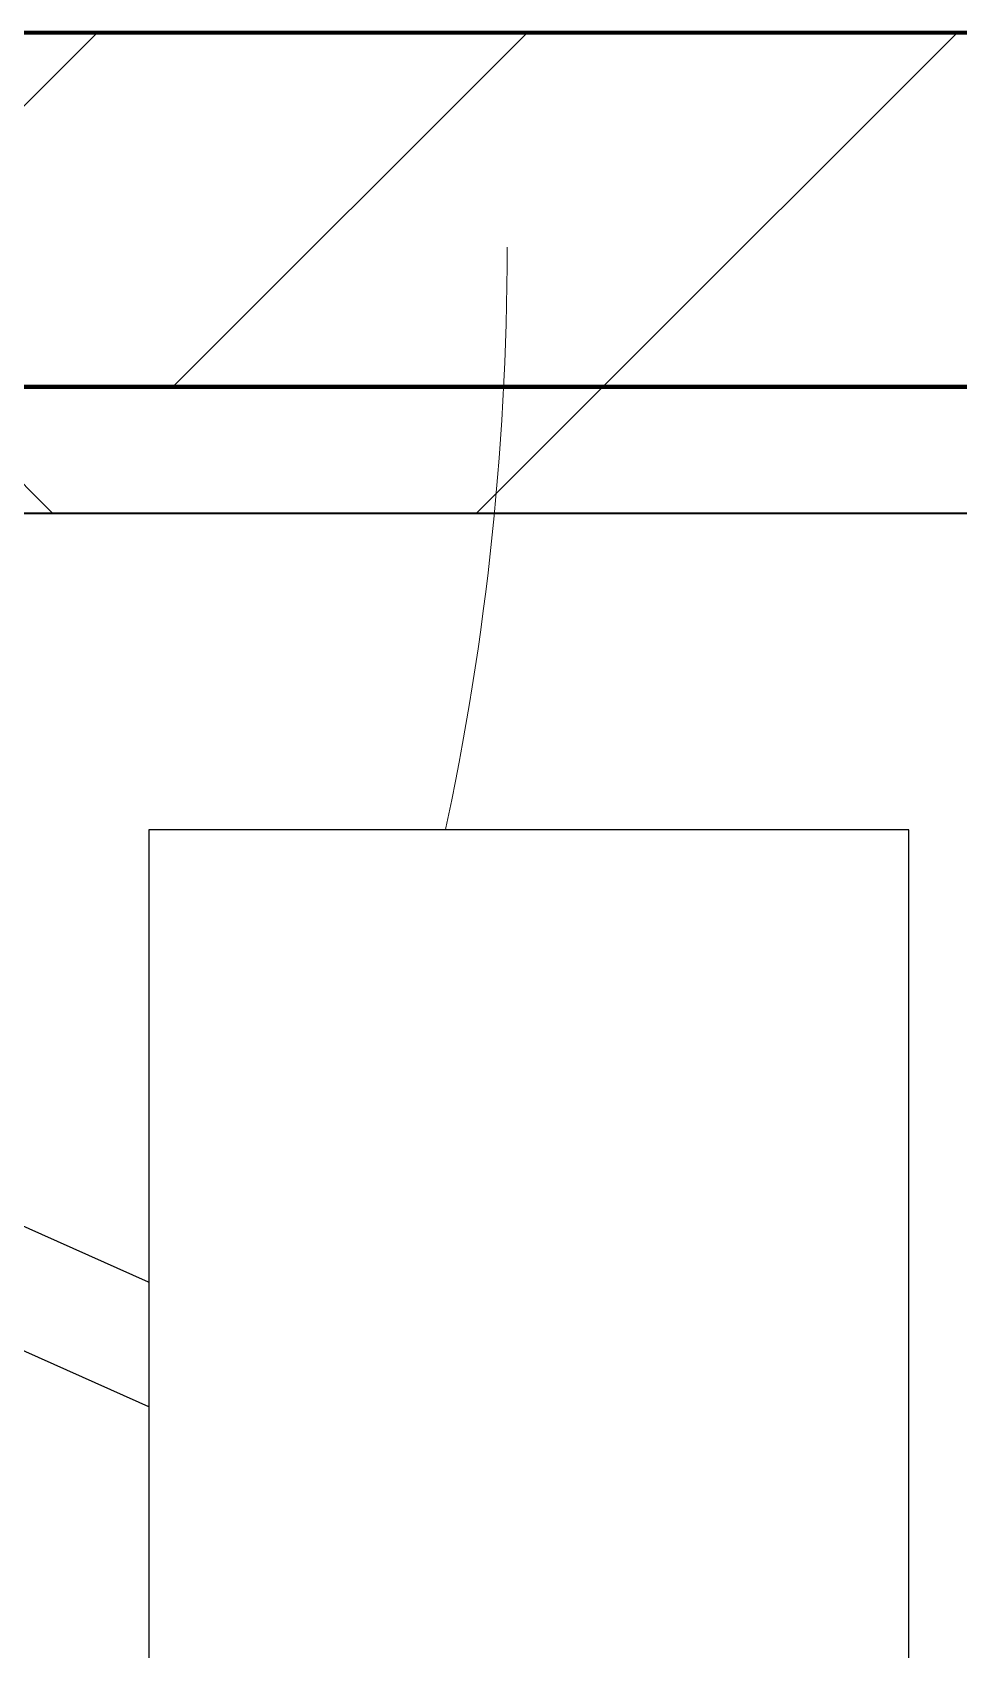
# Model space of a CAD drawing. Header units: millimetres. Extents: x -726012 to -647389, y -20772 to 18805.
# Drawn here: x -704370 to -704004, y 8120 to 8759 of the extents above; entities that cross this region are included whole.
import ezdxf
from ezdxf.xclip import XClip

# ---------------------------------------------------------------- set-up
doc = ezdxf.new("R2010")
doc.units = ezdxf.units.MM
doc.header["$XCLIPFRAME"] = 0
doc.layers.add('000 - WIPEOUT', color=250, linetype='Continuous')
doc.layers.add('A11_ALU.SOLID SHEET', color=2, linetype='Continuous')
for name, color, linetype, lineweight in [('A-DOOR-E', 2, 'Continuous', 25), ('A-DOOR-OPNG', 2, 'Continuous', 9), ('A-GLAZ-CURT', 2, 'Continuous', 9), ('A-WALL', 5, 'Continuous', 35), ('A-WALL-FNSH', 2, 'Continuous', 35), ('A-WALL-PATT', 1, 'Continuous', 35)]:
    doc.layers.add(name, color=color, linetype=linetype, lineweight=lineweight)

# ---------------------------------------------------------------- blocks, each defined once
blk = doc.blocks.new('DPA_AC-SG-PI - A1_1200x1300 mm-V1-4233-01 ENLARGED MULTI-PURPOSE LEVEL - REFLECTED CEILING PLAN - SHEET 4')
at = {"layer": 'A-DOOR-E'}
for p, q in [((-556.64, 29.95), (511.63, -447.34)), ((493.28, -488.42), (-575, -11.13)), ((511.63, -447.34), (493.28, -488.42))]:
    blk.add_line(p, q, dxfattribs=at)
at = {"layer": 'A-DOOR-OPNG'}
blk.add_arc((-500, -14.8), 1100, 334.74419, 0, dxfattribs=at)
blk = doc.blocks.new('PPLS-PP19_Custom Tile Pattern - Custom Tile Pattern-V135-4233-01 ENLARGED MULTI-PURPOSE LEVEL - REFLECTED CEILING PLAN - SHEET 4')
at = {"layer": 'A-GLAZ-CURT'}
for p, q in [((-300, 0), (300, 0)), ((300, 0), (-300, 0)), ((195.99, 0), (213.31, 0)), ((213.31, 0), (195.99, 0)), ((230.06, 0), (300, 0)), ((-300, -50), (300, -50)), ((300, -50), (-300, -50))]:
    blk.add_line(p, q, dxfattribs=at)
for points, knots in [([(-15.19, 0), (-13.07, 0), (7.48, 0), (42.82, 0), (88.72, 0), (120.63, 0), (138.28, 0), (138.53, 0)], [-461.142613, -461.142613, -461.142613, -461.142613, -429.606584, -390.253598, -346.313304, -291.370682, -290.5735, -290.5735, -290.5735, -290.5735]), ([(136.44, 0), (121.66, 0), (86.93, 0), (51.16, 0), (31.18, 0)], [-106.750556, -106.750556, -106.750556, -106.750556, -59.610984, 0, 0, 0, 0]), ([(39.27, 0), (41.84, 0), (50.98, 0), (71.92, 0), (100.57, 0), (116.36, 0), (128.63, 0), (128.95, 0)], [-127.807664, -127.807664, -127.807664, -127.807664, -118.513713, -97.899267, -63.759246, -39.050993, -35.895543, -35.895543, -35.895543, -35.895543]), ([(94.4, 0), (94.4, 0), (94.64, 0), (99.11, 0), (108.97, 0), (120.79, 0), (139.94, 0), (163.31, 0), (185.23, 0), (193.62, 0), (194.69, 0), (194.79, 0)], [-2348.345796, -2348.345796, -2348.345796, -2348.345796, -2310.419338, -2233.599744, -2052.234781, -1843.028543, -1530.39897, -1095.004608, -529.74427, -295.064701, -265.121568, -265.121568, -265.121568, -265.121568]), ([(129.02, 0), (129.02, 0), (124.41, 0), (122.35, 0), (115.96, 0), (110.57, 0), (107.1, 0)], [-35.386604, -35.386604, -35.386604, -35.386604, -31.430235, -22.807238, -15.488593, -4.259218, -4.259218, -4.259218, -4.259218]), ([(168.37, 0), (167.68, 0), (162.47, 0), (147.33, 0), (120.5, 0), (107.12, 0)], [-543.375029, -543.375029, -543.375029, -543.375029, -530.793311, -458.593899, -404.680772, -404.680772, -404.680772, -404.680772]), ([(107.12, 0), (113.45, 0), (126.46, 0), (132.42, 0), (134.6, 0)], [-224.9966, -224.9966, -224.9966, -224.9966, -194.761443, -152.241002, -152.241002, -152.241002, -152.241002]), ([(157.9, 0), (156.77, 0), (151.67, 0), (143.29, 0), (134.04, 0), (126.24, 0), (118.6, 0), (114.23, 0), (112.16, 0), (108.1, 0), (107.97, 0)], [-10292.955006, -10292.955006, -10292.955006, -10292.955006, -10098.273015, -9847.788484, -9677.714971, -9567.007022, -9453.21225, -9220.200448, -9012.77275, -9006.33563, -9006.33563, -9006.33563, -9006.33563]), ([(128.58, 0), (128.8, 0), (130.16, 0), (139.26, 0), (152.67, 0), (161.24, 0), (162.19, 0), (162.75, 0)], [-633.326174, -633.326174, -633.326174, -633.326174, -627.736123, -618.981161, -602.094757, -592.980799, -581.414464, -581.414464, -581.414464, -581.414464]), ([(137.1, 0), (136, 0), (133.64, 0), (129.87, 0), (129.11, 0)], [-670.405967, -670.405967, -670.405967, -670.405967, -651.020627, -640.742133, -640.742133, -640.742133, -640.742133]), ([(193.8, 0), (193.33, 0), (190.11, 0), (183.13, 0), (171, 0), (161.95, 0), (161.28, 0), (158.35, 0), (157.85, 0), (157.77, 0)], [-11665.349007, -11665.349007, -11665.349007, -11665.349007, -11565.880756, -11105.624034, -10839.086983, -10768.332124, -10666.779182, -10580.760289, -10550.278881, -10550.278881, -10550.278881, -10550.278881]), ([(300, 0), (286.53, 0), (254.22, 0), (207.11, 0), (177.41, 0), (159.34, 0), (158.33, 0), (158.3, 0)], [-285.253232, -285.253232, -285.253232, -285.253232, -244.693688, -187.987675, -143.776725, -129.632772, -123.352749, -123.352749, -123.352749, -123.352749]), ([(159.07, 0), (159.13, 0), (160.84, 0), (165.21, 0), (174.15, 0), (185.98, 0), (208.82, 0), (219.42, 0), (230.06, 0)], [-115.643202, -115.643202, -115.643202, -115.643202, -114.681583, -87.660824, -65.295536, -41.623857, -24.459831, 0, 0, 0, 0]), ([(162.75, 0), (165.4, 0), (170.91, 0), (172.61, 0), (172.61, 0)], [-111.264224, -111.264224, -111.264224, -111.264224, -56.742688, -19.085662, -19.085662, -19.085662, -19.085662]), ([(243.91, 0), (242.32, 0), (237.26, 0), (226.56, 0), (221.1, 0), (200.27, 0), (182.99, 0), (174.27, 0), (169.67, 0), (168.99, 0)], [-9529.76441, -9529.76441, -9529.76441, -9529.76441, -9406.094246, -9221.510254, -9016.44624, -8717.832359, -8253.978395, -8152.463617, -8069.855175, -8069.855175, -8069.855175, -8069.855175]), ([(215.22, 0), (214.62, 0), (210.55, 0), (203.98, 0), (187.54, 0), (175.3, 0), (169.49, 0)], [-203.825446, -203.825446, -203.825446, -203.825446, -198.527383, -184.406837, -162.427601, -142.916156, -142.916156, -142.916156, -142.916156]), ([(171.51, 0), (176.48, 0), (193.23, 0), (201.73, 0), (208.81, 0), (213.9, 0), (231.53, 0), (242.51, 0), (243.76, 0)], [-7971.819559, -7971.819559, -7971.819559, -7971.819559, -7784.112253, -7606.717214, -7289.299508, -7042.621073, -6582.165592, -6521.905893, -6521.905893, -6521.905893, -6521.905893]), ([(172.07, 0), (177.66, 0), (187.87, 0), (201.08, 0), (207.47, 0), (213.96, 0), (215.11, 0)], [-255.364076, -255.364076, -255.364076, -255.364076, -237.955587, -223.92608, -215.862851, -208.75215, -208.75215, -208.75215, -208.75215]), ([(300, 0), (288.22, 0), (262, 0), (230.43, 0), (219.94, 0), (219.02, 0)], [-12528.858583, -12528.858583, -12528.858583, -12528.858583, -11905.454923, -11162.864862, -10856.732305, -10856.732305, -10856.732305, -10856.732305]), ([(219.9, 0), (220.86, 0), (227.84, 0), (242.06, 0), (246.54, 0), (246.96, 0)], [-10670.940496, -10670.940496, -10670.940496, -10670.940496, -10511.382485, -9925.173265, -9834.877357, -9834.877357, -9834.877357, -9834.877357]), ([(243.91, 0), (253.3, 0), (267.66, 0), (281.71, 0), (291.71, 0), (296.52, 0), (297.86, 0), (298.09, 0)], [-6519.523061, -6519.523061, -6519.523061, -6519.523061, -6068.460911, -5766.029927, -5566.724884, -5280.360606, -5199.253518, -5199.253518, -5199.253518, -5199.253518]), ([(247.1, 0), (246.76, 0), (246.11, 0), (245.14, 0), (244.86, 0)], [-9649.085549, -9649.085549, -9649.085549, -9649.085549, -9581.591397, -9556.189644, -9556.189644, -9556.189644, -9556.189644]), ([(284.76, 0), (284.76, 0), (285.09, 0), (287.47, 0), (293.59, 0), (297.76, 0), (300, 0)], [-4110.630118, -4110.630118, -4110.630118, -4110.630118, -4053.389046, -3959.664717, -3862.421465, -3746.95702, -3746.95702, -3746.95702, -3746.95702]), ([(297.38, 0), (295.84, 0), (291.62, 0), (285.38, 0), (284.87, 0)], [-4803.172655, -4803.172655, -4803.172655, -4803.172655, -4358.271401, -4143.037883, -4143.037883, -4143.037883, -4143.037883])]:
    blk.add_open_spline(points, degree=3, knots=knots, dxfattribs=at)
for points in [[(168.74, 0), (168.74, 0), (169.81, 0), (171.51, 0)], [(195.11, 0), (194.91, 0), (194.44, 0), (193.8, 0)]]:
    blk.add_open_spline(points, degree=3, dxfattribs=at)
blk = doc.blocks.new('PPLS-PP19_Custom Tile Pattern - Custom Tile Pattern-V222-4233-01 ENLARGED MULTI-PURPOSE LEVEL - REFLECTED CEILING PLAN - SHEET 4')
at = {"layer": 'A-GLAZ-CURT'}
for p, q in [((-300, 0), (300, 0)), ((300, 0), (-300, 0)), ((-293.07, 0), (-275.75, 0)), ((-275.75, 0), (-293.07, 0)), ((-222.32, 0), (-220.73, 0)), ((-220.73, 0), (-222.32, 0)), ((-218.66, 0), (-205, 0)), ((-205, 0), (-218.66, 0)), ((-300, -50), (300, -50)), ((300, -50), (-300, -50))]:
    blk.add_line(p, q, dxfattribs=at)
at = {"layer": 'A-GLAZ-CURT', "flags": 128}
for points in [[(-300, 0), (-291.56, 0), (-283.3, 0), (-275.2, 0), (-267.26, 0), (-259.45, 0), (-251.77, 0), (-244.2, 0), (-236.74, 0), (-229.36, 0), (-222.06, 0), (-214.83, 0), (-207.71, 0), (-200.76, 0), (-194.02, 0), (-187.54, 0), (-181.38, 0), (-175.58, 0), (-170.25, 0), (-165.64, 0), (-162.01, 0), (-159.53, 0), (-157.46, 0), (-154.52, 0), (-149.42, 0), (-141.84, 0), (-132.81, 0), (-126.08, 0)], [(-151.26, 0), (-155.53, 0), (-160.27, 0), (-164.95, 0), (-169.65, 0), (-174.47, 0), (-179.49, 0), (-184.81, 0), (-190.44, 0), (-196.37, 0), (-202.58, 0), (-209.04, 0), (-215.73, 0), (-222.63, 0), (-229.72, 0), (-236.97, 0), (-244.39, 0), (-251.96, 0), (-259.67, 0), (-267.51, 0), (-275.48, 0), (-283.55, 0), (-291.73, 0), (-300, 0)], [(-125.17, 0), (-128.55, 0), (-134.16, 0), (-140.03, 0), (-145.5, 0), (-150.63, 0)]]:
    blk.add_lwpolyline(points, dxfattribs=at)
at = {"layer": 'A-GLAZ-CURT'}
for points, knots in [([(-300, 0), (-284.65, 0), (-256.19, 0), (-231.39, 0), (-220.39, 0)], [-5323.127839, -5323.127839, -5323.127839, -5323.127839, -4502.809032, -3770.548886, -3770.548886, -3770.548886, -3770.548886]), ([(-220.62, 0), (-239.79, 0), (-265.24, 0), (-294.48, 0), (-300, 0)], [-14989.627579, -14989.627579, -14989.627579, -14989.627579, -13729.592194, -13439.944408, -13439.944408, -13439.944408, -13439.944408]), ([(-151.05, 0), (-151.11, 0), (-153.07, 0), (-158.72, 0), (-174.02, 0), (-185.59, 0), (-209.77, 0), (-232.01, 0), (-255.22, 0), (-262.59, 0), (-264.9, 0), (-265.4, 0)], [-2485.095534, -2485.095534, -2485.095534, -2485.095534, -2477.344047, -2237.412286, -2029.680487, -1755.085331, -1400.429864, -858.079193, -543.655514, -208.940337, 0, 0, 0, 0]), ([(-258.6, 0), (-257.91, 0), (-254.26, 0), (-241.25, 0), (-228.41, 0), (-220.52, 0), (-219.58, 0)], [-5722.54675, -5722.54675, -5722.54675, -5722.54675, -5657.471696, -5413.335975, -5017.494783, -4963.550296, -4963.550296, -4963.550296, -4963.550296]), ([(-220.15, 0), (-221.05, 0), (-224.51, 0), (-231.26, 0), (-233.46, 0), (-234, 0)], [-1024.367943, -1024.367943, -1024.367943, -1024.367943, -978.033455, -846.069444, -682.911962, -682.911962, -682.911962, -682.911962]), ([(-233.49, 0), (-233.44, 0), (-232.38, 0), (-230.74, 0), (-225.3, 0), (-223.63, 0)], [-455.274641, -455.274641, -455.274641, -455.274641, -440.605512, -119.536984, 0, 0, 0, 0]), ([(-82.85, 0), (-96.46, 0), (-134.08, 0), (-185.78, 0), (-217.76, 0), (-219.57, 0)], [-18935.241197, -18935.241197, -18935.241197, -18935.241197, -17136.203329, -15131.813646, -15012.585742, -15012.585742, -15012.585742, -15012.585742]), ([(-133.82, 0), (-135.51, 0), (-137.8, 0), (-149.31, 0), (-162.01, 0), (-177.91, 0), (-198.39, 0), (-212.06, 0), (-219.57, 0)], [-2731.647847, -2731.647847, -2731.647847, -2731.647847, -2418.507304, -2308.929706, -2113.765672, -1763.376603, -1422.553702, -1034.271546, -1034.271546, -1034.271546, -1034.271546]), ([(-219.56, 0), (-203.81, 0), (-179.96, 0), (-158.98, 0), (-151.24, 0)], [-3752.194585, -3752.194585, -3752.194585, -3752.194585, -2700.551212, -2002.630736, -2002.630736, -2002.630736, -2002.630736]), ([(-219.1, 0), (-216.96, 0), (-211.88, 0), (-200.2, 0), (-185.8, 0), (-171.77, 0), (-158.7, 0), (-157.22, 0)], [-4954.41967, -4954.41967, -4954.41967, -4954.41967, -4832.723979, -4666.091899, -4349.945572, -4000.813434, -3840.635403, -3840.635403, -3840.635403, -3840.635403]), ([(-218.99, 0), (-215.7, 0), (-204.39, 0), (-188.58, 0), (-169.02, 0), (-157.93, 0), (-152.01, 0)], [-5362.123552, -5362.123552, -5362.123552, -5362.123552, -5161.076232, -4739.070012, -4465.409639, -4149.119819, -4149.119819, -4149.119819, -4149.119819]), ([(-151.24, 0), (-145.71, 0), (-136.64, 0), (-127.33, 0), (-124.19, 0), (-123.43, 0), (-123.28, 0)], [-4135.481115, -4135.481115, -4135.481115, -4135.481115, -3839.893365, -3647.167523, -3488.92562, -3439.852845, -3439.852845, -3439.852845, -3439.852845]), ([(-151.06, 0), (-150.06, 0), (-147.11, 0), (-143.57, 0), (-138.62, 0)], [-3456.571863, -3456.571863, -3456.571863, -3456.571863, -3371.022232, -3227.460399, -3227.460399, -3227.460399, -3227.460399]), ([(-151.03, 0), (-140.01, 0), (-124.96, 0), (-110.8, 0), (-99.5, 0), (-91.46, 0)], [-1996.172939, -1996.172939, -1996.172939, -1996.172939, -1002.059161, -460.363443, 0, 0, 0, 0]), ([(-118.78, 0), (-121.86, 0), (-126.28, 0), (-136.96, 0), (-147.46, 0), (-150.03, 0), (-150.57, 0)], [-5938.474035, -5938.474035, -5938.474035, -5938.474035, -5700.061948, -5508.838257, -5298.784692, -5196.16478, -5196.16478, -5196.16478, -5196.16478]), ([(-150.34, 0), (-150.07, 0), (-147.75, 0), (-142.6, 0), (-127.26, 0), (-107.3, 0), (-94.05, 0), (-85.05, 0), (-83.82, 0)], [-4948.728362, -4948.728362, -4948.728362, -4948.728362, -4883.323924, -4440.880425, -4054.690705, -3793.097032, -3402.597032, -3340.391645, -3340.391645, -3340.391645, -3340.391645]), ([(-137.88, 0), (-140.56, 0), (-147.2, 0), (-147.65, 0), (-150.23, 0)], [-3187.727384, -3187.727384, -3187.727384, -3187.727384, -2919.378265, -2523.617513, -2523.617513, -2523.617513, -2523.617513]), ([(-26.75, 0), (-27.82, 0), (-36.18, 0), (-53.55, 0), (-78.2, 0), (-110.94, 0), (-130.52, 0), (-147.74, 0), (-149.07, 0)], [-8718.362214, -8718.362214, -8718.362214, -8718.362214, -8532.293389, -8073.216054, -7508.296369, -7004.680444, -6449.282163, -6277.220794, -6277.220794, -6277.220794, -6277.220794]), ([(-148.23, 0), (-146.94, 0), (-140.15, 0), (-137.28, 0), (-133.93, 0), (-128.78, 0), (-126.5, 0)], [-6162.058746, -6162.058746, -6162.058746, -6162.058746, -6017.569127, -5560.701257, -5364.112219, -5231.017328, -5231.017328, -5231.017328, -5231.017328]), ([(-86.16, 0), (-91.37, 0), (-104.13, 0), (-122.65, 0), (-139.03, 0), (-146.11, 0), (-146.95, 0)], [-1681.3698, -1681.3698, -1681.3698, -1681.3698, -1374.161226, -945.742622, -741.901385, -489.130243, -489.130243, -489.130243, -489.130243]), ([(-146.69, 0), (-146.59, 0), (-145.49, 0), (-135.69, 0), (-128.29, 0), (-125.15, 0)], [-420.34245, -420.34245, -420.34245, -420.34245, -406.956646, -290.263673, 0, 0, 0, 0]), ([(-127.41, 0), (-131.63, 0), (-133.16, 0), (-134.09, 0), (-134.15, 0)], [-8540.990293, -8540.990293, -8540.990293, -8540.990293, -8266.114998, -8246.473386, -8246.473386, -8246.473386, -8246.473386]), ([(-134.15, 0), (-133.32, 0), (-130.31, 0), (-117.33, 0), (-92.04, 0), (-74.02, 0), (-62.74, 0), (-60.36, 0), (-59.97, 0)], [-7657.439573, -7657.439573, -7657.439573, -7657.439573, -7293.749979, -6839.55839, -6236.997189, -5713.340575, -5140.470607, -5006.787413, -5006.787413, -5006.787413, -5006.787413]), ([(-120.13, 0), (-120.14, 0), (-120.24, 0), (-121.3, 0), (-129.25, 0), (-133.82, 0)], [-2933.992132, -2933.992132, -2933.992132, -2933.992132, -2920.575025, -2840.280255, -2731.647847, -2731.647847, -2731.647847, -2731.647847]), ([(-113.43, 0), (-113.44, 0), (-113.96, 0), (-119.73, 0), (-125.43, 0), (-127.03, 0), (-127.41, 0)], [-328.499627, -328.499627, -328.499627, -328.499627, -282.672656, -98.539552, -24.539552, 0, 0, 0, 0]), ([(-126.5, 0), (-122.44, 0), (-108.71, 0), (-86.68, 0), (-63.44, 0), (-54.4, 0), (-48.53, 0), (-30.79, 0), (-22.93, 0), (-15.39, 0)], [-5231.017328, -5231.017328, -5231.017328, -5231.017328, -4994.692869, -4542.524482, -4008.285538, -3689.699207, -3546.54457, -3315.260113, -2864.387349, -2864.387349, -2864.387349, -2864.387349]), ([(-125.15, 0), (-124.93, 0), (-121.96, 0), (-113.01, 0), (-98.9, 0), (-90.18, 0), (-84.15, 0), (-83.89, 0)], [-3362.7396, -3362.7396, -3362.7396, -3362.7396, -3342.215224, -3074.362186, -2902.289527, -2605.247022, -2592.111775, -2592.111775, -2592.111775, -2592.111775]), ([(-122.08, 0), (-122.01, 0), (-121.69, 0), (-121.2, 0), (-120.88, 0)], [-3136.336417, -3136.336417, -3136.336417, -3136.336417, -3110.304437, -3035.164275, -3035.164275, -3035.164275, -3035.164275]), ([(-36.33, 0), (-36.43, 0), (-37.27, 0), (-45.02, 0), (-46.13, 0), (-60.59, 0), (-81.23, 0), (-99.51, 0), (-114.02, 0), (-117.28, 0), (-118.78, 0)], [-1855.773136, -1855.773136, -1855.773136, -1855.773136, -1810.870157, -1672.078046, -1405.135169, -1060.00838, -740.068933, -229.489605, -116.330425, 0, 0, 0, 0]), ([(-117.74, 0), (-117.19, 0), (-114.78, 0), (-113.43, 0), (-113.43, 0)], [-821.249067, -821.249067, -821.249067, -821.249067, -394.672656, -330.879064, -330.879064, -330.879064, -330.879064]), ([(-36.62, 0), (-36.62, 0), (-40.35, 0), (-44.32, 0), (-58.97, 0), (-85.2, 0), (-107.61, 0), (-116.56, 0), (-117.56, 0)], [-4069.478503, -4069.478503, -4069.478503, -4069.478503, -3858.647035, -3538.256648, -2842.901703, -2193.204658, -1433.981041, -985.49888, -985.49888, -985.49888, -985.49888]), ([(-115.82, 0), (-114.96, 0), (-110.41, 0), (-97.85, 0), (-87.68, 0), (-83.37, 0)], [-5724.064692, -5724.064692, -5724.064692, -5724.064692, -5430.283136, -5103.229623, -4871.544419, -4871.544419, -4871.544419, -4871.544419]), ([(9.32, 0), (9.08, 0), (7.65, 0), (2.57, 0), (-12.23, 0), (-25.64, 0), (-40, 0), (-56.24, 0), (-75.59, 0), (-94, 0), (-112.01, 0), (-114.94, 0), (-115.63, 0)], [-2922.926651, -2922.926651, -2922.926651, -2922.926651, -2882.788014, -2720.818881, -2518.50168, -2125.455881, -1792.521578, -1466.981642, -1208.454564, -789.402658, -501.969187, -243.577221, -243.577221, -243.577221, -243.577221])]:
    blk.add_open_spline(points, degree=3, knots=knots, dxfattribs=at)
blk.add_open_spline([(-223.63, 0), (-222.39, 0), (-221.04, 0), (-219.61, 0)], degree=3, dxfattribs=at)
blk = doc.blocks.new('*U892')
at = {"layer": 'A-GLAZ-CURT', "rotation": 180}
for name, p in [('PPLS-PP19_Custom Tile Pattern - Custom Tile Pattern-V222-4233-01 ENLARGED MULTI-PURPOSE LEVEL - REFLECTED CEILING PLAN - SHEET 4', (-28200, 16110.41)), ('PPLS-PP19_Custom Tile Pattern - Custom Tile Pattern-V135-4233-01 ENLARGED MULTI-PURPOSE LEVEL - REFLECTED CEILING PLAN - SHEET 4', (-27600, 16110.41))]:
    blk.add_blockref(name, p, dxfattribs=at)
blk = doc.blocks.new('*U1262')
at = {"color": 3}
blk.add_wipeout([(-275, 21950), (275, 21950), (275, 21650), (-275, 21650)], dxfattribs=at).dxf.layer = '000 - WIPEOUT'
at = {"layer": 'A11_ALU.SOLID SHEET', "color": 0, "linetype": 'ByBlock'}
blk.add_lwpolyline([(-275, 21650), (275, 21650), (275, 21950), (-275, 21950)], close=True, dxfattribs=at)
blk = doc.blocks.new('*U1309')
blk.add_lwpolyline([(21173.36, -580), (28210, -580), (28210, -6849.96), (45954.15, -6849.96), (45954.15, 600), (82995.06, 600), (83086.47, 650), (90052, 650), (90392, 990), (103159.16, 990), (103159.16, 4990), (21173.36, 4990), (21173.36, 3485.45), (21203.36, 3485.45), (21203.36, 925.54), (21173.36, 925.54), (21173.36, -580)])
at = {"layer": 'A11_ALU.SOLID SHEET', "color": 0, "linetype": 'ByBlock', "rotation": 90}
blk.add_blockref('*U1262', (62308.5, 4590), dxfattribs=at)

msp = doc.modelspace()

# ---------------------------------------------------------------- hatches: boundary and pattern name
at = {"layer": 'A-WALL-PATT', "lineweight": 9}
h = msp.add_hatch(dxfattribs=at)
h.set_pattern_fill('FP_2', color=256, style=0, pattern_type=2)
h.set_pattern_definition([(45, (0, 0), (-84.852814, 84.852814), [])])
h.paths.add_polyline_path([(-653287.78, 8619.02), (-652194.48, 8619.02), (-652194.48, 8759.02), (-722165.55, 8759.02), (-722165.55, 8619.02), (-719625.62, 8619.02), (-719676.02, 8641.53), (-719679.79, 8639.36), (-719684.96, 8639.36), (-719691.03, 8644.02), (-719692.03, 8648.69), (-719757.37, 8677.88), (-719739.02, 8718.97), (-719515.31, 8619.02), (-716025.62, 8619.02), (-716076.02, 8641.53), (-716079.79, 8639.36), (-716084.96, 8639.36), (-716091.03, 8644.02), (-716092.03, 8648.69), (-716157.37, 8677.88), (-716139.02, 8718.97), (-715915.31, 8619.02), (-712425.62, 8619.02), (-712476.02, 8641.53), (-712479.79, 8639.36), (-712484.96, 8639.36), (-712491.03, 8644.02), (-712492.03, 8648.69), (-712557.37, 8677.88), (-712539.02, 8718.97), (-712315.31, 8619.02), (-708825.62, 8619.02), (-708876.02, 8641.53), (-708879.79, 8639.36), (-708884.96, 8639.36), (-708891.03, 8644.02), (-708892.03, 8648.69), (-708957.37, 8677.88), (-708939.02, 8718.97), (-708715.31, 8619.02), (-705225.62, 8619.02), (-705276.02, 8641.53), (-705279.79, 8639.36), (-705284.96, 8639.36), (-705291.03, 8644.02), (-705292.03, 8648.69), (-705357.37, 8677.88), (-705339.02, 8718.97), (-705115.31, 8619.02), (-701625.62, 8619.02), (-701676.02, 8641.53), (-701679.79, 8639.36), (-701684.96, 8639.36), (-701691.03, 8644.02), (-701692.03, 8648.69), (-701757.37, 8677.88), (-701739.02, 8718.97), (-701515.31, 8619.02), (-698025.62, 8619.02), (-698076.02, 8641.53), (-698079.79, 8639.36), (-698084.96, 8639.36), (-698091.03, 8644.02), (-698092.03, 8648.69), (-698157.37, 8677.88), (-698139.02, 8718.97), (-697915.31, 8619.02), (-694425.62, 8619.02), (-694476.02, 8641.53), (-694479.79, 8639.36), (-694484.96, 8639.36), (-694491.03, 8644.02), (-694492.03, 8648.69), (-694557.37, 8677.88), (-694539.02, 8718.97), (-694315.31, 8619.02), (-690825.62, 8619.02), (-690876.02, 8641.53), (-690879.79, 8639.36), (-690884.96, 8639.36), (-690891.03, 8644.02), (-690892.03, 8648.69), (-690957.37, 8677.88), (-690939.02, 8718.97), (-690715.31, 8619.02), (-687225.62, 8619.02), (-687276.02, 8641.53), (-687279.79, 8639.36), (-687284.96, 8639.36), (-687291.03, 8644.02), (-687292.03, 8648.69), (-687357.37, 8677.88), (-687339.02, 8718.97), (-687115.31, 8619.02), (-683626.8, 8619.54), (-683676.02, 8641.53), (-683679.79, 8639.36), (-683684.96, 8639.36), (-683691.03, 8644.02), (-683692.03, 8648.69), (-683757.37, 8677.88), (-683739.02, 8718.97), (-683515.31, 8619.02), (-680025.62, 8619.02), (-680076.02, 8641.53), (-680079.79, 8639.36), (-680084.96, 8639.36), (-680091.03, 8644.02), (-680092.03, 8648.69), (-680157.37, 8677.88), (-680139.02, 8718.97), (-679915.31, 8619.02), (-676425.62, 8619.02), (-676476.02, 8641.53), (-676479.79, 8639.36), (-676484.96, 8639.36), (-676491.03, 8644.02), (-676492.03, 8648.69), (-676557.37, 8677.88), (-676539.02, 8718.97), (-676315.31, 8619.02), (-672825.62, 8619.02), (-672876.02, 8641.53), (-672879.79, 8639.36), (-672884.96, 8639.36), (-672891.03, 8644.02), (-672892.03, 8648.69), (-672957.37, 8677.88), (-672939.02, 8718.97), (-672715.31, 8619.02), (-669225.62, 8619.02), (-669276.02, 8641.53), (-669279.79, 8639.36), (-669284.96, 8639.36), (-669291.03, 8644.02), (-669292.03, 8648.69), (-669357.37, 8677.88), (-669339.02, 8718.97), (-669115.31, 8619.02), (-665625.62, 8619.02), (-665676.02, 8641.53), (-665679.79, 8639.36), (-665684.96, 8639.36), (-665691.03, 8644.02), (-665692.03, 8648.69), (-665757.37, 8677.88), (-665739.02, 8718.97), (-665515.31, 8619.02), (-662025.62, 8619.02), (-662076.02, 8641.53), (-662079.79, 8639.36), (-662084.96, 8639.36), (-662091.03, 8644.02), (-662092.03, 8648.69), (-662157.37, 8677.88), (-662139.02, 8718.97), (-661915.31, 8619.02), (-658425.62, 8619.02), (-658476.02, 8641.53), (-658480.95, 8639.36), (-658484.96, 8639.36), (-658491.03, 8644.02), (-658492.03, 8648.69), (-658557.37, 8677.88), (-658539.02, 8718.97), (-658315.31, 8619.02), (-654825.62, 8619.02), (-654876.02, 8641.53), (-654879.79, 8639.36), (-654884.96, 8639.36), (-654891.03, 8644.02), (-654892.03, 8648.69), (-654957.37, 8677.88), (-654939.02, 8718.97), (-654715.31, 8619.02), (-653356.11, 8619.02)])
h = msp.add_hatch(dxfattribs=at)
h.set_pattern_fill('FP_3', color=256, style=0, pattern_type=2)
h.set_pattern_definition([(45, (0, 0), (-212.13203, 212.13203), []), (135, (0, 0), (-212.13203, -212.13203), [])])
h.paths.add_polyline_path([(-652194.48, 8569.02), (-652194.48, 8619.02), (-654715.31, 8619.02), (-654603.39, 8569.02), (-652262.82, 8569.02)])
h.paths.add_polyline_path([(-655132.72, 8569.02), (-654713.71, 8569.02), (-654825.62, 8619.02), (-658315.31, 8619.02), (-658203.39, 8569.02), (-655201.05, 8569.02)])
h.paths.add_polyline_path([(-658344.29, 8569.02), (-658313.71, 8569.02), (-658425.62, 8619.02), (-661915.31, 8619.02), (-661803.39, 8569.02), (-658412.62, 8569.02)])
h.paths.add_polyline_path([(-662444.15, 8569.02), (-661913.71, 8569.02), (-662025.62, 8619.02), (-665515.31, 8619.02), (-665403.39, 8569.02), (-662512.48, 8569.02)])
h.paths.add_polyline_path([(-665782.37, 8569.02), (-665513.71, 8569.02), (-665625.62, 8619.02), (-669115.31, 8619.02), (-669003.39, 8569.02), (-665860.71, 8569.02)])
h.paths.add_polyline_path([(-670712.22, 8569.02), (-669113.71, 8569.02), (-669225.62, 8619.02), (-672715.31, 8619.02), (-672603.39, 8569.02), (-670780.55, 8569.02)])
h.paths.add_polyline_path([(-672967.14, 8569.02), (-672713.71, 8569.02), (-672825.62, 8619.02), (-676315.31, 8619.02), (-676203.39, 8569.02), (-672982.37, 8569.02)])
h.paths.add_polyline_path([(-676313.71, 8569.02), (-676425.62, 8619.02), (-679915.31, 8619.02), (-679803.39, 8569.02), (-676315.37, 8569.02)])
h.paths.add_polyline_path([(-679913.71, 8569.02), (-680025.62, 8619.02), (-683515.31, 8619.02), (-683403.39, 8569.02), (-679936.92, 8569.02)])
h.paths.add_polyline_path([(-685676.73, 8569.02), (-683513.71, 8569.02), (-683626.8, 8619.02), (-687115.31, 8619.02), (-687003.39, 8569.02), (-685745.06, 8569.02)])
h.paths.add_polyline_path([(-687113.71, 8569.02), (-687225.62, 8619.02), (-690715.31, 8619.02), (-690603.39, 8569.02), (-687180.02, 8569.02)])
h.paths.add_polyline_path([(-690713.71, 8569.02), (-690825.62, 8619.02), (-694315.31, 8619.02), (-694203.39, 8569.02), (-690733.24, 8569.02)])
h.paths.add_polyline_path([(-700582.37, 8569.02), (-697913.71, 8569.02), (-698025.62, 8619.02), (-701515.31, 8619.02), (-701403.39, 8569.02), (-700709.58, 8569.02)])
h.paths.add_polyline_path([(-694313.71, 8569.02), (-694425.62, 8619.02), (-697915.31, 8619.02), (-697803.39, 8569.02), (-694354.78, 8569.02)])
h.paths.add_polyline_path([(-701513.71, 8569.02), (-701625.62, 8619.02), (-705115.31, 8619.02), (-705003.39, 8569.02), (-701529.55, 8569.02)])
h.paths.add_polyline_path([(-707132.7, 8569.02), (-705113.71, 8569.02), (-705225.62, 8619.02), (-708715.31, 8619.02), (-708603.39, 8569.02), (-707269.37, 8569.02)])
h.paths.add_polyline_path([(-708713.71, 8569.02), (-708825.62, 8619.02), (-712315.31, 8619.02), (-712203.39, 8569.02), (-708772.65, 8569.02)])
h.paths.add_polyline_path([(-712582.37, 8569.02), (-712313.71, 8569.02), (-712425.62, 8619.02), (-715915.31, 8619.02), (-715803.39, 8569.02), (-712599.19, 8569.02)])
h.paths.add_polyline_path([(-721277.24, 8569.02), (-719513.71, 8569.02), (-719625.62, 8619.02), (-722165.55, 8619.02), (-722165.55, 8569.02), (-721345.58, 8569.02)])
h.paths.add_polyline_path([(-717519.03, 8569.02), (-715913.71, 8569.02), (-716025.62, 8619.02), (-719515.31, 8619.02), (-719403.39, 8569.02), (-717587.36, 8569.02)])

# ---------------------------------------------------------------- linework, layer by layer
at = {"layer": 'A-WALL', "color": 7, "lineweight": 70}
for p, q in [((-705382.37, 8759.02), (-704182.37, 8759.02)), ((-704182.37, 8759.02), (-701782.37, 8759.02)), ((-704182.37, 8619.02), (-705115.31, 8619.02)), ((-705115.31, 8619.02), (-704182.37, 8619.02)), ((-701782.37, 8619.02), (-704182.37, 8619.02)), ((-704182.37, 8619.02), (-701782.37, 8619.02))]:
    msp.add_line(p, q, dxfattribs=at)
at = {"layer": 'A-WALL-FNSH', "color": 250}
for p, q in [((-704182.37, 8569.02), (-705003.39, 8569.02)), ((-701782.37, 8569.02), (-704182.37, 8569.02))]:
    msp.add_line(p, q, dxfattribs=at)

# ---------------------------------------------------------------- block references
msp.add_blockref('*U892', (-676282.37, -7541.39))
at = {"layer": 'A-DOOR-E'}
msp.add_blockref('DPA_AC-SG-PI - A1_1200x1300 mm-V1-4233-01 ENLARGED MULTI-PURPOSE LEVEL - REFLECTED CEILING PLAN - SHEET 4', (-704782.37, 8689.02), dxfattribs=at)

# ---------------------------------------------------------------- next in the draw order: block references
at = {"layer": 'A11_ALU.SOLID SHEET'}
ref = msp.add_blockref('*U1309', (-744682.37, 3579.02), dxfattribs=at)
XClip(ref).set_block_clipping_path([(22516.8245944298, -23612.0000696909), (92487.8891097467, 7199.9972603897)])

doc.saveas('drawing.dxf')
